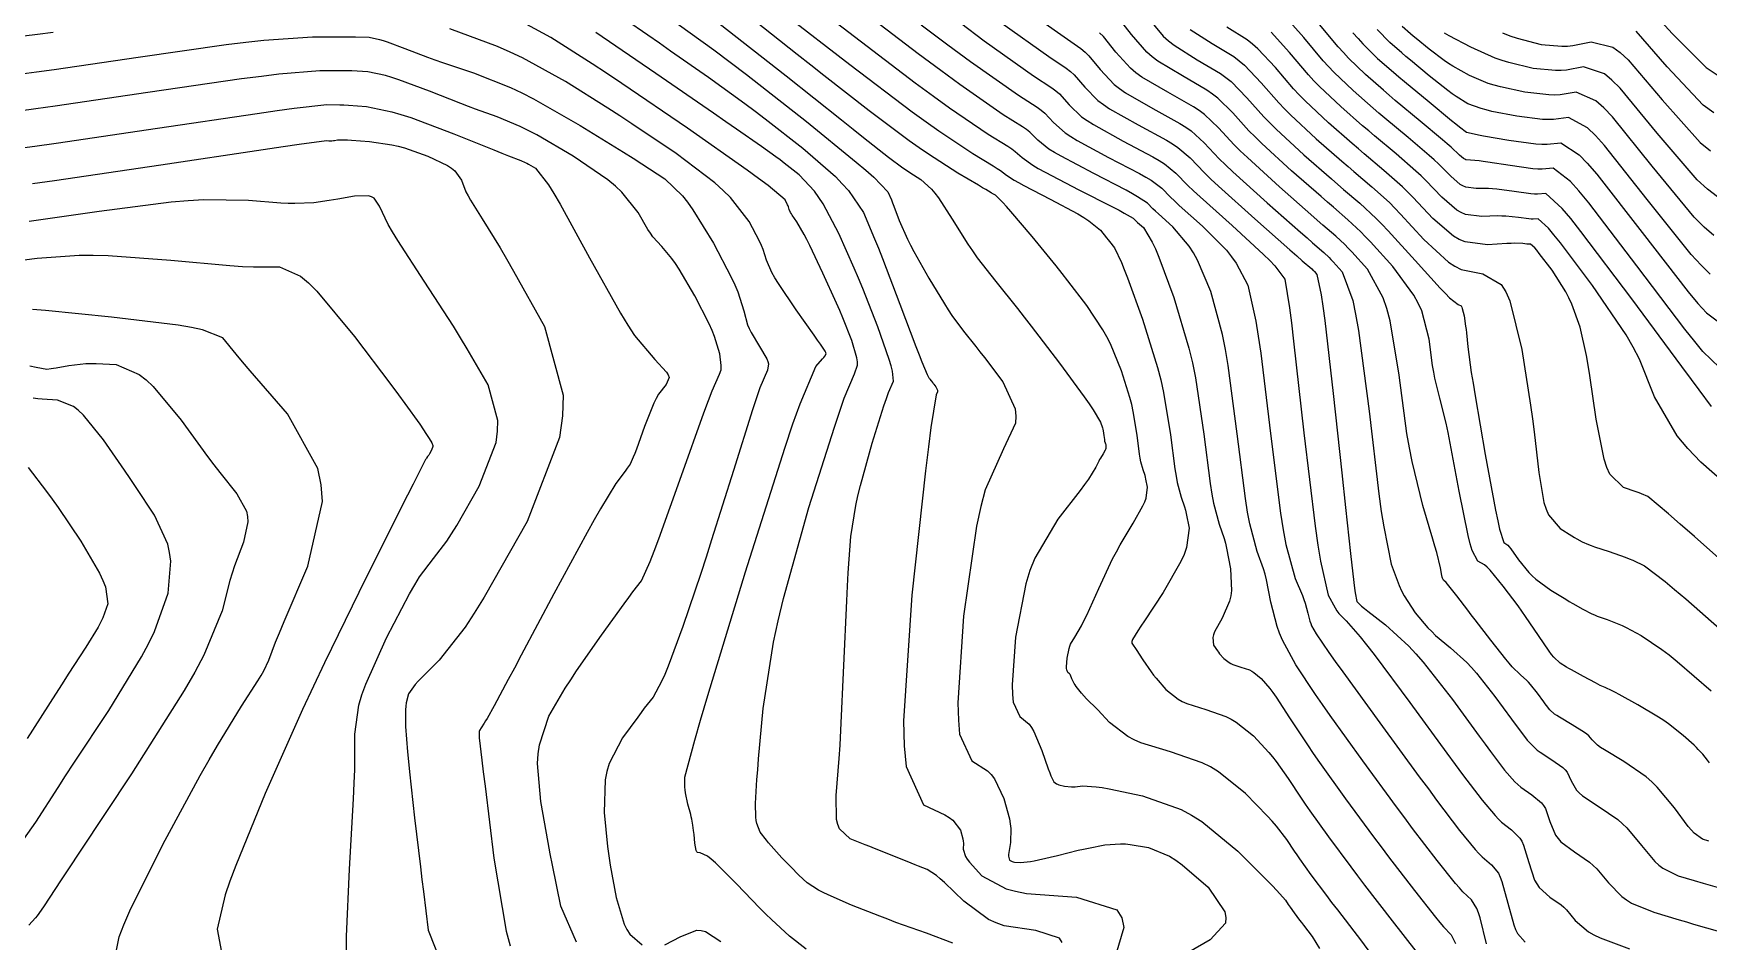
# Model space of a CAD drawing. Header units: metres. Extents: x 837475 to 838479, y 1189012 to 1191015.
# Drawn here: x 837939.6 to 837990.9, y 1189062.5 to 1189090.2 of the extents above; entities that cross this region are included whole.
import ezdxf

# ---------------------------------------------------------------- set-up
doc = ezdxf.new("R2010")
doc.units = ezdxf.units.M
doc.header["$LTSCALE"] = 0.3
doc.layers.add('COTAS 10', color=1, linetype='Continuous')
doc.layers.add('COTAS INT', color=252, linetype='Continuous')

msp = doc.modelspace()

# ---------------------------------------------------------------- linework, layer by layer
at = {"layer": 'COTAS 10'}
for points in [[(837980.954, 1189061.574), (837980.292, 1189062.477), (837979.549, 1189063.438), (837979.374, 1189063.667), (837979.212, 1189063.879), (837978.742, 1189064.511), (837978.395, 1189064.996), (837978.311, 1189065.116), (837978.232, 1189065.23), (837977.994, 1189065.591), (837977.677, 1189066.001), (837977.549, 1189066.147), (837977.403, 1189066.305), (837976.731, 1189066.992), (837975.9, 1189067.661), (837975.654, 1189067.808), (837975.402, 1189067.939), (837974.433, 1189068.273), (837973.53, 1189068.548), (837973.319, 1189068.642), (837973.126, 1189068.743), (837972.569, 1189069.171), (837972.207, 1189069.555), (837972.136, 1189069.629), (837972.078, 1189069.688), (837971.974, 1189069.784), (837971.922, 1189069.83), (837971.896, 1189069.858), (837971.864, 1189069.892), (837971.71, 1189070.069), (837971.551, 1189070.269), (837971.518, 1189070.318), (837971.488, 1189070.364), (837971.418, 1189070.507), (837971.374, 1189070.612), (837971.361, 1189070.634), (837971.347, 1189070.652), (837971.296, 1189070.694), (837971.26, 1189070.774), (837971.256, 1189070.817), (837971.254, 1189070.869), (837971.272, 1189071.131), (837971.329, 1189071.427), (837971.352, 1189071.5), (837971.379, 1189071.568), (837971.506, 1189071.783), (837971.709, 1189072.125), (837971.785, 1189072.274), (837971.869, 1189072.447), (837972.243, 1189073.269), (837972.664, 1189074.169), (837972.778, 1189074.391), (837972.89, 1189074.602), (837973.287, 1189075.266), (837973.592, 1189075.793), (837973.647, 1189075.917), (837973.689, 1189076.031), (837973.731, 1189076.365), (837973.684, 1189076.612), (837973.67, 1189076.671), (837973.655, 1189076.726), (837973.595, 1189076.893), (837973.528, 1189077.142), (837973.509, 1189077.249), (837973.489, 1189077.373), (837973.416, 1189077.957), (837973.296, 1189078.679), (837973.248, 1189078.89), (837973.193, 1189079.106), (837972.937, 1189079.925), (837972.593, 1189080.748), (837972.482, 1189080.967), (837972.363, 1189081.181), (837971.878, 1189081.918), (837971.297, 1189082.674), (837971.119, 1189082.899), (837970.934, 1189083.132), (837970.201, 1189084.029), (837969.552, 1189084.797), (837969.42, 1189084.948), (837969.308, 1189085.072), (837969.075, 1189085.297), (837968.994, 1189085.338), (837968.979, 1189085.347), (837968.966, 1189085.354), (837968.943, 1189085.369), (837968.784, 1189085.466), (837968.685, 1189085.525), (837968.563, 1189085.598), (837967.924, 1189085.975), (837967.026, 1189086.551), (837966.74, 1189086.749), (837966.438, 1189086.963), (837965.215, 1189087.877), (837963.829, 1189088.955), (837963.425, 1189089.273), (837963.012, 1189089.599), (837961.445, 1189090.847)], [(837967.771, 1189062.416), (837966.964, 1189062.722), (837966.033, 1189063.055), (837965.783, 1189063.148), (837965.537, 1189063.241), (837964.676, 1189063.58), (837963.959, 1189063.893), (837963.803, 1189063.969), (837963.665, 1189064.042), (837963.32, 1189064.266), (837963.065, 1189064.503), (837962.983, 1189064.583), (837962.897, 1189064.669), (837962.546, 1189065.03), (837962.212, 1189065.395), (837962.137, 1189065.483), (837962.069, 1189065.565), (837961.883, 1189065.816), (837961.777, 1189066.08), (837961.758, 1189066.171), (837961.744, 1189066.27), (837961.732, 1189066.691), (837961.78, 1189067.423), (837961.803, 1189067.718), (837961.831, 1189068.052), (837961.969, 1189069.591), (837962.286, 1189071.628), (837962.426, 1189072.277), (837962.589, 1189072.962), (837963.37, 1189075.74), (837964.15, 1189078.202), (837964.313, 1189078.688), (837964.454, 1189079.088), (837964.77, 1189079.828), (837964.859, 1189080.099), (837964.856, 1189080.203), (837964.841, 1189080.321), (837964.688, 1189080.856), (837964.411, 1189081.548), (837964.319, 1189081.766), (837964.219, 1189081.995), (837963.801, 1189082.914), (837963.396, 1189083.757), (837963.304, 1189083.939), (837963.221, 1189084.097), (837962.996, 1189084.481), (837962.86, 1189084.682), (837962.833, 1189084.726), (837962.811, 1189084.764), (837962.77, 1189084.859), (837962.744, 1189084.941), (837962.731, 1189084.971), (837962.716, 1189085.004), (837962.639, 1189085.151), (837962.124, 1189085.59), (837961.833, 1189085.807), (837961.477, 1189086.065), (837959.652, 1189087.342), (837957.645, 1189088.709), (837957.174, 1189089.024), (837956.74, 1189089.311), (837955.475, 1189090.119), (837954.364, 1189090.716)], [(837968.006, 1189090.563), (837968.735, 1189090.019), (837970.247, 1189088.947), (837970.799, 1189088.584), (837970.923, 1189088.487), (837971.034, 1189088.392), (837971.33, 1189088.06), (837971.715, 1189087.695), (837971.882, 1189087.579), (837972.075, 1189087.455), (837972.99, 1189086.952), (837973.898, 1189086.469), (837974.086, 1189086.358), (837974.246, 1189086.257), (837974.599, 1189085.973), (837974.968, 1189085.594), (837975.139, 1189085.432), (837975.341, 1189085.246), (837976.318, 1189084.37), (837977.278, 1189083.487), (837977.468, 1189083.297), (837977.627, 1189083.131), (837977.927, 1189082.727), (837978.071, 1189081.854), (837978.131, 1189081.392), (837978.199, 1189080.834), (837978.518, 1189078.023), (837978.86, 1189075.173), (837978.943, 1189074.591), (837979.021, 1189074.098), (837979.259, 1189073.065), (837979.467, 1189072.672), (837979.526, 1189072.582), (837979.585, 1189072.501), (837979.804, 1189072.279), (837980.239, 1189071.793), (837980.435, 1189071.546), (837980.663, 1189071.25), (837981.758, 1189069.775), (837982.892, 1189068.226), (837983.145, 1189067.883), (837983.371, 1189067.578), (837983.968, 1189066.789), (837984.365, 1189066.319), (837984.465, 1189066.216), (837984.56, 1189066.123), (837984.871, 1189065.887), (837985.125, 1189065.635), (837985.184, 1189065.534), (837985.239, 1189065.419), (837985.398, 1189064.89), (837985.575, 1189064.35), (837985.641, 1189064.229), (837985.714, 1189064.121), (837986.038, 1189063.83), (837986.384, 1189063.591), (837986.47, 1189063.516), (837986.553, 1189063.436), (837986.82, 1189063.114), (837987.221, 1189062.768), (837987.389, 1189062.674), (837987.581, 1189062.581), (837988.478, 1189062.249)], [(837973.718, 1189090.752), (837974.21, 1189090.164), (837974.371, 1189090.019), (837974.543, 1189089.88), (837975.253, 1189089.44), (837975.96, 1189089.023), (837976.13, 1189088.899), (837976.289, 1189088.77), (837976.772, 1189088.276), (837977.29, 1189087.693), (837977.471, 1189087.51), (837977.668, 1189087.316), (837978.517, 1189086.535), (837979.36, 1189085.794), (837979.555, 1189085.625), (837979.732, 1189085.472), (837980.229, 1189085.05), (837980.723, 1189084.588), (837980.897, 1189084.409), (837981.089, 1189084.207), (837981.917, 1189083.296), (837982.688, 1189082.449), (837982.844, 1189082.288), (837982.974, 1189082.159), (837983.235, 1189081.958), (837983.322, 1189081.909), (837983.343, 1189081.875), (837983.362, 1189081.832), (837983.418, 1189081.605), (837983.464, 1189081.288), (837983.476, 1189081.188), (837983.488, 1189081.082), (837983.53, 1189080.658), (837983.637, 1189079.875), (837983.69, 1189079.543), (837983.753, 1189079.162), (837984.063, 1189077.369), (837984.38, 1189075.666), (837984.446, 1189075.341), (837984.504, 1189075.081), (837984.637, 1189074.669), (837984.75, 1189074.591), (837984.795, 1189074.541), (837984.845, 1189074.478), (837985.077, 1189074.146), (837985.393, 1189073.753), (837985.497, 1189073.65), (837985.607, 1189073.551), (837986.067, 1189073.218), (837986.526, 1189072.937), (837986.636, 1189072.871), (837986.74, 1189072.81), (837987.053, 1189072.63), (837987.33, 1189072.492), (837987.409, 1189072.457), (837987.491, 1189072.424), (837987.796, 1189072.314), (837988.147, 1189072.179), (837988.257, 1189072.13), (837988.372, 1189072.075), (837988.837, 1189071.832), (837989.469, 1189071.404), (837989.691, 1189071.233), (837989.934, 1189071.038), (837990.977, 1189070.141)], [(837991.233, 1189080.024), (837990.723, 1189080.519), (837990.473, 1189080.822), (837990.175, 1189081.195), (837988.706, 1189083.14), (837987.232, 1189085.065), (837986.931, 1189085.426), (837986.677, 1189085.712), (837986.146, 1189086.124), (837985.805, 1189086.09), (837985.67, 1189086.096), (837985.518, 1189086.107), (837984.822, 1189086.202), (837984.143, 1189086.31), (837984.001, 1189086.329), (837983.88, 1189086.345), (837983.61, 1189086.363), (837983.474, 1189086.38), (837983.438, 1189086.396), (837983.403, 1189086.415), (837983.278, 1189086.523), (837983.02, 1189086.765), (837982.9, 1189086.87), (837982.758, 1189086.991), (837982.071, 1189087.565), (837981.312, 1189088.197), (837981.125, 1189088.354), (837980.949, 1189088.504), (837980.396, 1189088.984), (837979.877, 1189089.49), (837979.722, 1189089.657), (837979.563, 1189089.836), (837978.946, 1189090.579)], [(837984.588, 1189090.264), (837984.821, 1189090.174), (837985.045, 1189090.095), (837985.772, 1189089.907), (837986.41, 1189089.853), (837986.579, 1189089.857), (837986.743, 1189089.871), (837987.306, 1189089.992), (837987.966, 1189089.828), (837988.192, 1189089.661), (837988.436, 1189089.441), (837989.475, 1189088.21), (837990.638, 1189086.911), (837990.96, 1189086.649)], [(837939.611, 1189085.653), (837940.292, 1189085.745), (837943.544, 1189086.223), (837946.676, 1189086.696), (837947.282, 1189086.786), (837947.774, 1189086.857), (837948.606, 1189086.965), (837948.687, 1189086.959), (837948.706, 1189086.958), (837948.723, 1189086.958), (837948.771, 1189086.96), (837948.821, 1189086.967), (837948.839, 1189086.97), (837948.859, 1189086.974), (837948.947, 1189086.989), (837949.159, 1189086.993), (837949.257, 1189086.989), (837949.372, 1189086.983), (837949.929, 1189086.941), (837950.609, 1189086.838), (837950.801, 1189086.793), (837950.996, 1189086.741), (837951.713, 1189086.493), (837952.314, 1189086.2), (837952.435, 1189086.119), (837952.536, 1189086.039), (837952.737, 1189085.752), (837952.878, 1189085.398), (837952.941, 1189085.276), (837953.015, 1189085.143), (837953.371, 1189084.577), (837953.923, 1189083.685), (837954.12, 1189083.347), (837954.337, 1189082.97), (837955.283, 1189081.278), (837955.854, 1189079.178), (837955.835, 1189078.543), (837955.739, 1189077.884), (837954.755, 1189075.313), (837953.438, 1189073.006), (837953.132, 1189072.515), (837952.852, 1189072.087), (837952.055, 1189071.071), (837951.529, 1189070.549), (837951.419, 1189070.433), (837951.326, 1189070.328), (837951.122, 1189070.049), (837951.047, 1189069.773), (837951.035, 1189069.67), (837951.027, 1189069.556), (837951.03, 1189069.05), (837951.09, 1189068.268), (837951.118, 1189067.98), (837951.151, 1189067.662), (837951.308, 1189066.255), (837951.485, 1189064.75), (837951.531, 1189064.369), (837951.574, 1189064.003), (837951.718, 1189062.813), (837952.145, 1189061.737)], [(837939.108, 1189065.248), (837939.713, 1189066.119), (837940.396, 1189067.182), (837940.629, 1189067.539), (837940.881, 1189067.923), (837941.949, 1189069.538), (837942.953, 1189071.177), (837943.164, 1189071.577), (837943.347, 1189071.954), (837943.766, 1189073.119), (837943.843, 1189074.102), (837943.809, 1189074.363), (837943.752, 1189074.62), (837943.346, 1189075.51), (837942.766, 1189076.387), (837942.599, 1189076.635), (837942.428, 1189076.885), (837941.788, 1189077.811), (837941.171, 1189078.57), (837941.015, 1189078.716), (837940.866, 1189078.833), (837940.382, 1189079.025), (837939.916, 1189079.055), (837939.779, 1189079.071), (837939.637, 1189079.09)]]:
    msp.add_lwpolyline(points, dxfattribs=at)
at = {"layer": 'COTAS INT'}
for points in [[(837984.105, 1189062.394), (837983.911, 1189063.189), (837983.86, 1189063.349), (837983.81, 1189063.482), (837983.639, 1189063.746), (837983.379, 1189063.987), (837983.272, 1189064.106), (837983.151, 1189064.247), (837982.589, 1189064.946), (837981.84, 1189065.929), (837981.6, 1189066.249), (837981.346, 1189066.59), (837980.314, 1189067.996), (837979.316, 1189069.384), (837979.085, 1189069.715), (837978.872, 1189070.022), (837978.266, 1189070.934), (837977.858, 1189071.69), (837977.77, 1189071.898), (837977.693, 1189072.105), (837977.507, 1189072.848), (837977.372, 1189073.536), (837977.327, 1189073.708), (837977.28, 1189073.872), (837977.082, 1189074.402), (837976.856, 1189075.244), (837976.791, 1189075.605), (837976.725, 1189076.023), (837976.477, 1189077.996), (837976.198, 1189080.086), (837976.112, 1189080.578), (837976.022, 1189081.031), (837975.668, 1189082.354), (837975.26, 1189083.31), (837975.137, 1189083.533), (837975.009, 1189083.738), (837974.508, 1189084.326), (837974.065, 1189084.723), (837973.974, 1189084.807), (837973.897, 1189084.881), (837973.729, 1189085.052), (837973.429, 1189085.251), (837973.268, 1189085.342), (837973.073, 1189085.447), (837972.085, 1189085.957), (837971.087, 1189086.485), (837970.886, 1189086.603), (837970.716, 1189086.708), (837970.375, 1189086.984), (837970.134, 1189087.221), (837970.028, 1189087.302), (837969.905, 1189087.389), (837969.318, 1189087.758), (837967.992, 1189088.678), (837967.402, 1189089.112), (837966.717, 1189089.625), (837963.439, 1189092.125)], [(837957.078, 1189091.139), (837958.441, 1189090.199), (837958.795, 1189089.953), (837959.14, 1189089.714), (837960.301, 1189088.904), (837961.411, 1189088.104), (837961.723, 1189087.871), (837962.037, 1189087.633), (837963.188, 1189086.732), (837964.179, 1189085.863), (837964.392, 1189085.645), (837964.579, 1189085.436), (837965.036, 1189084.764), (837965.38, 1189083.965), (837965.496, 1189083.676), (837965.622, 1189083.358), (837966.153, 1189081.965), (837966.641, 1189080.671), (837966.739, 1189080.415), (837966.821, 1189080.203), (837966.987, 1189079.808), (837967.044, 1189079.714), (837967.058, 1189079.693), (837967.071, 1189079.672), (837967.113, 1189079.615), (837967.158, 1189079.559), (837967.173, 1189079.54), (837967.189, 1189079.519), (837967.256, 1189079.431), (837967.302, 1189079.333), (837967.304, 1189079.307), (837967.302, 1189079.28), (837967.259, 1189079.188), (837967.102, 1189078.193), (837967.028, 1189077.598), (837966.942, 1189076.864), (837966.521, 1189073.061), (837966.268, 1189069.214), (837966.287, 1189068.454), (837966.345, 1189067.825), (837966.878, 1189066.654), (837967.53, 1189066.346), (837967.663, 1189066.261), (837967.775, 1189066.177), (837968.009, 1189065.878), (837968.083, 1189065.608), (837968.094, 1189065.542), (837968.101, 1189065.481), (837968.094, 1189065.295), (837968.162, 1189065.072), (837968.216, 1189064.988), (837968.286, 1189064.894), (837968.665, 1189064.474), (837969.401, 1189064.081), (837969.694, 1189064.004), (837970.027, 1189063.941), (837971.555, 1189063.828), (837972.791, 1189063.435), (837972.941, 1189063.195), (837973.007, 1189062.897), (837972.548, 1189061.351)], [(837958.685, 1189091.02), (837960.46, 1189089.741), (837960.959, 1189089.368), (837961.461, 1189088.988), (837963.3, 1189087.548), (837964.813, 1189086.311), (837965.109, 1189086.059), (837965.352, 1189085.846), (837965.788, 1189085.4), (837965.895, 1189085.151), (837965.932, 1189085.06), (837965.971, 1189084.961), (837966.137, 1189084.525), (837966.387, 1189083.953), (837966.48, 1189083.767), (837966.582, 1189083.57), (837967.035, 1189082.758), (837967.514, 1189081.969), (837967.633, 1189081.785), (837967.745, 1189081.617), (837968.102, 1189081.135), (837968.479, 1189080.664), (837968.605, 1189080.503), (837968.74, 1189080.328), (837969.303, 1189079.583), (837969.685, 1189078.764), (837969.705, 1189078.541), (837969.689, 1189078.321), (837969.324, 1189077.541), (837968.768, 1189076.289), (837968.632, 1189075.77), (837968.503, 1189075.178), (837968.104, 1189072.418), (837967.93, 1189069.766), (837967.943, 1189069.241), (837967.983, 1189068.808), (837968.351, 1189068), (837968.832, 1189067.693), (837968.943, 1189067.576), (837969.046, 1189067.444), (837969.337, 1189066.848), (837969.507, 1189066.223), (837969.533, 1189066.072), (837969.55, 1189065.93), (837969.534, 1189065.499), (837969.483, 1189065.192), (837969.478, 1189065.129), (837969.477, 1189065.075), (837969.505, 1189064.959), (837969.589, 1189064.916), (837969.624, 1189064.907), (837969.663, 1189064.9), (837969.843, 1189064.887), (837970.146, 1189064.919), (837970.261, 1189064.94), (837970.391, 1189064.966), (837970.975, 1189065.105), (837971.608, 1189065.259), (837971.768, 1189065.294), (837971.922, 1189065.327), (837972.424, 1189065.422), (837972.908, 1189065.456), (837973.052, 1189065.452), (837973.199, 1189065.441), (837973.763, 1189065.349), (837974.4, 1189065.082), (837974.594, 1189064.96), (837974.795, 1189064.817), (837975.582, 1189064.129), (837976.1, 1189063.381), (837976.131, 1189063.201), (837976.115, 1189063.032), (837975.649, 1189062.52), (837974.996, 1189062.142)], [(837962.616, 1189090.847), (837964.623, 1189089.293), (837966.531, 1189087.851), (837966.961, 1189087.537), (837967.348, 1189087.26), (837968.388, 1189086.569), (837969.01, 1189086.195), (837969.132, 1189086.117), (837969.234, 1189086.051), (837969.42, 1189085.907), (837969.653, 1189085.753), (837969.784, 1189085.68), (837969.943, 1189085.594), (837970.756, 1189085.175), (837971.6, 1189084.723), (837971.778, 1189084.615), (837971.932, 1189084.516), (837972.289, 1189084.223), (837972.477, 1189083.993), (837972.525, 1189083.933), (837972.571, 1189083.875), (837972.72, 1189083.682), (837972.934, 1189083.236), (837973.021, 1189083.02), (837973.12, 1189082.764), (837973.578, 1189081.501), (837974.036, 1189080.031), (837974.135, 1189079.644), (837974.222, 1189079.266), (837974.436, 1189077.97), (837974.568, 1189076.923), (837974.603, 1189076.701), (837974.637, 1189076.51), (837974.757, 1189076.063), (837974.865, 1189075.763), (837974.892, 1189075.664), (837974.918, 1189075.558), (837975.002, 1189075.116), (837974.926, 1189074.516), (837974.851, 1189074.311), (837974.753, 1189074.089), (837974.206, 1189073.144), (837973.638, 1189072.281), (837973.527, 1189072.111), (837973.436, 1189071.97), (837973.275, 1189071.708), (837973.254, 1189071.649), (837973.251, 1189071.636), (837973.249, 1189071.625), (837973.255, 1189071.596), (837973.314, 1189071.507), (837973.346, 1189071.458), (837973.385, 1189071.397), (837973.583, 1189071.087), (837973.839, 1189070.716), (837973.915, 1189070.617), (837973.993, 1189070.519), (837974.29, 1189070.177), (837974.666, 1189069.882), (837974.794, 1189069.813), (837974.931, 1189069.75), (837975.51, 1189069.569), (837976.126, 1189069.356), (837976.287, 1189069.273), (837976.443, 1189069.18), (837976.971, 1189068.755), (837977.438, 1189068.254), (837977.556, 1189068.114), (837977.669, 1189067.972), (837978.036, 1189067.45), (837978.427, 1189066.856), (837978.556, 1189066.668), (837978.694, 1189066.471), (837979.266, 1189065.672), (837979.947, 1189064.753), (837980.154, 1189064.478), (837980.369, 1189064.196), (837981.211, 1189063.103), (837981.937, 1189062.175)], [(837969.816, 1189091.101), (837971.176, 1189090.136), (837971.694, 1189089.778), (837971.818, 1189089.672), (837971.934, 1189089.562), (837972.285, 1189089.137), (837972.713, 1189088.683), (837972.878, 1189088.555), (837973.062, 1189088.425), (837973.895, 1189087.947), (837974.722, 1189087.491), (837974.903, 1189087.374), (837975.064, 1189087.262), (837975.468, 1189086.894), (837975.926, 1189086.408), (837976.12, 1189086.221), (837976.343, 1189086.011), (837977.389, 1189085.066), (837978.407, 1189084.167), (837978.612, 1189083.987), (837978.783, 1189083.837), (837979.124, 1189083.542), (837979.285, 1189083.39), (837979.343, 1189083.33), (837979.407, 1189083.262), (837979.688, 1189082.953), (837980.008, 1189082.08), (837980.097, 1189081.658), (837980.186, 1189081.157), (837980.508, 1189078.693), (837980.808, 1189076.165), (837980.884, 1189075.623), (837980.956, 1189075.15), (837981.187, 1189074.011), (837981.428, 1189073.362), (837981.505, 1189073.197), (837981.587, 1189073.038), (837981.922, 1189072.519), (837982.309, 1189072.064), (837982.425, 1189071.947), (837982.543, 1189071.832), (837983.001, 1189071.449), (837983.501, 1189071.003), (837983.647, 1189070.848), (837983.796, 1189070.681), (837984.359, 1189069.966), (837984.866, 1189069.274), (837984.979, 1189069.121), (837985.08, 1189068.985), (837985.347, 1189068.632), (837985.578, 1189068.391), (837985.657, 1189068.325), (837985.742, 1189068.26), (837986.104, 1189068.027), (837986.439, 1189067.789), (837986.508, 1189067.72), (837986.567, 1189067.649), (837986.692, 1189067.385), (837986.857, 1189067.097), (837986.942, 1189067.012), (837987.043, 1189066.925), (837987.547, 1189066.592), (837988.119, 1189066.198), (837988.262, 1189066.073), (837988.399, 1189065.942), (837988.84, 1189065.409), (837989.255, 1189064.915), (837989.376, 1189064.808), (837989.499, 1189064.714), (837989.966, 1189064.48), (837990.454, 1189064.333), (837990.728, 1189064.253), (837991.229, 1189064.113)], [(837990.989, 1189078.832), (837990.611, 1189079.338), (837990.375, 1189079.656), (837990.083, 1189080.052), (837988.552, 1189082.126), (837986.991, 1189084.19), (837986.679, 1189084.579), (837986.419, 1189084.889), (837985.914, 1189085.35), (837985.667, 1189085.326), (837985.569, 1189085.33), (837985.458, 1189085.338), (837984.953, 1189085.407), (837984.416, 1189085.482), (837984.285, 1189085.494), (837984.162, 1189085.502), (837983.785, 1189085.501), (837983.467, 1189085.543), (837983.382, 1189085.579), (837983.298, 1189085.625), (837983.006, 1189085.877), (837982.634, 1189086.254), (837982.499, 1189086.378), (837982.351, 1189086.511), (837981.703, 1189087.062), (837980.996, 1189087.652), (837980.811, 1189087.808), (837980.631, 1189087.962), (837980.02, 1189088.494), (837979.435, 1189089.055), (837979.272, 1189089.228), (837979.108, 1189089.408), (837978.511, 1189090.118), (837977.923, 1189090.781)], [(837988.918, 1189091.191), (837989.782, 1189090.237), (837990.823, 1189089.197), (837991.155, 1189088.98)], [(837940.249, 1189090.274), (837939.768, 1189090.209), (837939.355, 1189090.156)], [(837963.283, 1189062.237), (837962.78, 1189062.63), (837962.226, 1189063.141), (837962.054, 1189063.309), (837961.873, 1189063.488), (837961.152, 1189064.23), (837960.511, 1189064.873), (837960.38, 1189064.99), (837960.27, 1189065.08), (837960.042, 1189065.186), (837959.96, 1189065.189), (837959.942, 1189065.215), (837959.925, 1189065.252), (837959.883, 1189065.476), (837959.855, 1189065.741), (837959.848, 1189065.803), (837959.842, 1189065.861), (837959.821, 1189066.032), (837959.787, 1189066.216), (837959.772, 1189066.282), (837959.754, 1189066.354), (837959.671, 1189066.671), (837959.595, 1189067.017), (837959.583, 1189067.107), (837959.575, 1189067.195), (837959.577, 1189067.493), (837959.877, 1189068.628), (837960.058, 1189069.243), (837960.28, 1189069.99), (837961.434, 1189073.772), (837962.632, 1189077.554), (837962.883, 1189078.3), (837963.099, 1189078.916), (837963.585, 1189080.052), (837963.79, 1189080.286), (837963.828, 1189080.333), (837963.858, 1189080.371), (837963.901, 1189080.446), (837963.891, 1189080.473), (837963.887, 1189080.481), (837963.867, 1189080.526), (837963.721, 1189080.742), (837963.635, 1189080.865), (837963.53, 1189081.015), (837962.985, 1189081.786), (837962.436, 1189082.597), (837962.328, 1189082.773), (837962.239, 1189082.928), (837962.075, 1189083.31), (837961.969, 1189083.639), (837961.916, 1189083.761), (837961.854, 1189083.895), (837961.544, 1189084.489), (837960.973, 1189085.221), (837960.746, 1189085.442), (837960.488, 1189085.672), (837959.307, 1189086.567), (837957.951, 1189087.483), (837957.582, 1189087.725), (837957.217, 1189087.961), (837955.924, 1189088.774), (837954.607, 1189089.495), (837954.227, 1189089.674), (837953.84, 1189089.844), (837952.387, 1189090.384)], [(837971.123, 1189062.436), (837971.036, 1189062.576), (837970.314, 1189062.806), (837969.342, 1189062.952), (837969.097, 1189063.039), (837968.863, 1189063.147), (837968.106, 1189063.706), (837967.518, 1189064.275), (837967.389, 1189064.39), (837967.276, 1189064.485), (837966.993, 1189064.672), (837966.723, 1189064.773), (837966.618, 1189064.814), (837966.5, 1189064.861), (837965.964, 1189065.077), (837965.381, 1189065.313), (837965.234, 1189065.372), (837965.092, 1189065.429), (837964.63, 1189065.613), (837964.308, 1189065.917), (837964.255, 1189066.049), (837964.217, 1189066.202), (837964.209, 1189066.93), (837964.301, 1189068.066), (837964.326, 1189068.477), (837964.352, 1189068.93), (837964.442, 1189070.912), (837964.53, 1189072.888), (837964.553, 1189073.337), (837964.576, 1189073.744), (837964.656, 1189074.856), (837964.803, 1189075.801), (837964.868, 1189076.102), (837964.944, 1189076.419), (837965.305, 1189077.708), (837965.667, 1189078.85), (837965.743, 1189079.075), (837965.808, 1189079.261), (837965.955, 1189079.604), (837965.929, 1189079.911), (837965.884, 1189080.074), (837965.824, 1189080.271), (837965.475, 1189081.265), (837965.016, 1189082.444), (837964.887, 1189082.757), (837964.758, 1189083.064), (837964.283, 1189084.128), (837963.806, 1189085.027), (837963.675, 1189085.23), (837963.544, 1189085.415), (837963.075, 1189085.917), (837962.614, 1189086.278), (837962.488, 1189086.373), (837962.363, 1189086.467), (837961.917, 1189086.788), (837961.154, 1189087.317), (837960.829, 1189087.542), (837960.454, 1189087.801), (837958.688, 1189089.018), (837956.856, 1189090.269)], [(837960.613, 1189090.561), (837962.679, 1189088.952), (837964.364, 1189087.603), (837964.726, 1189087.315), (837965.043, 1189087.063), (837965.807, 1189086.462), (837966.243, 1189086.137), (837966.352, 1189086.059), (837966.457, 1189085.987), (837966.792, 1189085.773), (837967.123, 1189085.479), (837967.225, 1189085.356), (837967.332, 1189085.216), (837967.753, 1189084.56), (837968.232, 1189083.798), (837968.375, 1189083.591), (837968.522, 1189083.385), (837969.091, 1189082.655), (837969.753, 1189081.834), (837969.958, 1189081.57), (837970.174, 1189081.291), (837971.036, 1189080.155), (837971.792, 1189079.125), (837971.942, 1189078.913), (837972.066, 1189078.733), (837972.297, 1189078.35), (837972.349, 1189078.181), (837972.361, 1189078.136), (837972.371, 1189078.093), (837972.395, 1189077.943), (837972.41, 1189077.823), (837972.415, 1189077.798), (837972.418, 1189077.775), (837972.432, 1189077.724), (837972.445, 1189077.69), (837972.451, 1189077.666), (837972.46, 1189077.615), (837972.452, 1189077.546), (837972.443, 1189077.523), (837972.432, 1189077.497), (837972.369, 1189077.388), (837972.287, 1189077.251), (837972.264, 1189077.208), (837972.24, 1189077.162), (837972.153, 1189076.976), (837971.921, 1189076.61), (837971.805, 1189076.45), (837971.668, 1189076.265), (837970.987, 1189075.385), (837970.285, 1189074.196), (837970.135, 1189073.816), (837970.004, 1189073.413), (837969.688, 1189071.775), (837969.592, 1189070.317), (837969.599, 1189070.029), (837969.621, 1189069.791), (837969.823, 1189069.347), (837970.108, 1189069.117), (837970.183, 1189069.014), (837970.255, 1189068.893), (837970.499, 1189068.314), (837970.695, 1189067.746), (837970.738, 1189067.632), (837970.774, 1189067.537), (837970.863, 1189067.351), (837970.947, 1189067.293), (837970.98, 1189067.279), (837971.018, 1189067.266), (837971.194, 1189067.224), (837971.403, 1189067.203), (837971.462, 1189067.202), (837971.522, 1189067.203), (837971.743, 1189067.226), (837972.162, 1189067.202), (837972.346, 1189067.175), (837972.559, 1189067.138), (837973.576, 1189066.928), (837974.759, 1189066.503), (837975.077, 1189066.331), (837975.391, 1189066.135), (837976.491, 1189065.23), (837977.368, 1189064.356), (837977.541, 1189064.18), (837977.685, 1189064.031), (837977.953, 1189063.732), (837978.037, 1189063.604), (837978.065, 1189063.564), (837978.095, 1189063.521), (837978.218, 1189063.349), (837978.385, 1189063.125), (837978.442, 1189063.049), (837978.504, 1189062.968), (837978.768, 1189062.627), (837978.996, 1189062.257)], [(837964.031, 1189090.709), (837966.624, 1189088.738), (837967.182, 1189088.325), (837967.67, 1189087.969), (837968.853, 1189087.164), (837969.457, 1189086.792), (837969.58, 1189086.71), (837969.684, 1189086.636), (837969.898, 1189086.446), (837970.217, 1189086.214), (837970.388, 1189086.115), (837970.594, 1189086), (837971.633, 1189085.459), (837972.661, 1189084.937), (837972.859, 1189084.834), (837973.021, 1189084.749), (837973.295, 1189084.592), (837973.361, 1189084.524), (837973.392, 1189084.495), (837973.428, 1189084.461), (837973.603, 1189084.304), (837973.874, 1189083.864), (837973.971, 1189083.651), (837974.077, 1189083.4), (837974.539, 1189082.167), (837974.998, 1189080.62), (837975.103, 1189080.171), (837975.197, 1189079.713), (837975.457, 1189077.983), (837975.647, 1189076.473), (837975.697, 1189076.153), (837975.747, 1189075.877), (837975.92, 1189075.232), (837976.075, 1189074.8), (837976.114, 1189074.657), (837976.152, 1189074.504), (837976.272, 1189073.866), (837976.298, 1189073.207), (837976.276, 1189073.04), (837976.242, 1189072.88), (837976.011, 1189072.361), (837975.78, 1189071.945), (837975.746, 1189071.85), (837975.725, 1189071.765), (837975.754, 1189071.53), (837975.87, 1189071.361), (837975.904, 1189071.316), (837975.938, 1189071.273), (837976.067, 1189071.124), (837976.227, 1189070.998), (837976.281, 1189070.969), (837976.34, 1189070.942), (837976.587, 1189070.865), (837976.85, 1189070.774), (837976.919, 1189070.738), (837976.986, 1189070.699), (837977.211, 1189070.517), (837977.474, 1189070.204), (837977.564, 1189070.081), (837977.662, 1189069.942), (837978.077, 1189069.309), (837978.622, 1189068.482), (837978.802, 1189068.221), (837978.994, 1189067.945), (837979.79, 1189066.834), (837980.647, 1189065.671), (837980.877, 1189065.364), (837981.104, 1189065.062), (837981.9, 1189064.025), (837982.544, 1189063.211), (837982.676, 1189063.051), (837982.788, 1189062.919), (837983.023, 1189062.676), (837983.153, 1189062.406)], [(837966.81, 1189090.512), (837967.623, 1189089.9), (837968.314, 1189089.387), (837969.782, 1189088.353), (837970.352, 1189087.987), (837970.475, 1189087.895), (837970.584, 1189087.806), (837970.853, 1189087.522), (837971.216, 1189087.202), (837971.384, 1189087.091), (837971.581, 1189086.97), (837972.538, 1189086.454), (837973.485, 1189085.958), (837973.677, 1189085.85), (837973.838, 1189085.754), (837974.164, 1189085.513), (837974.432, 1189085.237), (837974.557, 1189085.12), (837974.703, 1189084.985), (837975.413, 1189084.348), (837976.143, 1189083.613), (837976.303, 1189083.415), (837976.443, 1189083.221), (837976.798, 1189082.54), (837977.047, 1189081.443), (837977.121, 1189080.985), (837977.198, 1189080.46), (837977.498, 1189078.01), (837977.804, 1189075.573), (837977.886, 1189075.057), (837977.966, 1189074.611), (837978.244, 1189073.571), (837978.468, 1189073.049), (837978.514, 1189072.928), (837978.553, 1189072.818), (837978.636, 1189072.507), (837978.698, 1189072.263), (837978.723, 1189072.195), (837978.752, 1189072.126), (837978.886, 1189071.878), (837979.281, 1189071.309), (837979.475, 1189071.038), (837979.705, 1189070.719), (837980.838, 1189069.157), (837982.046, 1189067.509), (837982.323, 1189067.134), (837982.575, 1189066.795), (837983.279, 1189065.868), (837983.758, 1189065.283), (837983.868, 1189065.161), (837983.97, 1189065.055), (837984.255, 1189064.817), (837984.467, 1189064.559), (837984.522, 1189064.442), (837984.575, 1189064.304), (837984.752, 1189063.642), (837984.934, 1189062.977), (837984.99, 1189062.838), (837985.049, 1189062.718), (837985.283, 1189062.449)], [(837969.275, 1189090.56), (837970.712, 1189089.542), (837971.246, 1189089.181), (837971.37, 1189089.079), (837971.484, 1189088.977), (837971.808, 1189088.599), (837972.214, 1189088.189), (837972.38, 1189088.067), (837972.568, 1189087.94), (837973.443, 1189087.45), (837974.31, 1189086.98), (837974.495, 1189086.866), (837974.655, 1189086.76), (837975.034, 1189086.434), (837975.472, 1189085.979), (837975.67, 1189085.791), (837975.901, 1189085.576), (837977.014, 1189084.576), (837978.09, 1189083.625), (837978.298, 1189083.441), (837978.467, 1189083.292), (837978.756, 1189083.039), (837978.801, 1189082.996), (837978.818, 1189082.979), (837978.836, 1189082.96), (837978.915, 1189082.872), (837979.046, 1189082.252), (837979.097, 1189081.897), (837979.154, 1189081.462), (837979.411, 1189079.232), (837979.674, 1189076.809), (837979.789, 1189075.748), (837979.943, 1189074.336), (837980.044, 1189073.451), (837980.066, 1189073.277), (837980.085, 1189073.133), (837980.131, 1189072.871), (837980.282, 1189072.724), (837980.368, 1189072.654), (837980.473, 1189072.57), (837981.009, 1189072.16), (837981.725, 1189071.507), (837981.942, 1189071.271), (837982.169, 1189071.011), (837983.058, 1189069.871), (837983.879, 1189068.75), (837984.062, 1189068.502), (837984.226, 1189068.281), (837984.657, 1189067.71), (837984.971, 1189067.355), (837985.061, 1189067.27), (837985.151, 1189067.192), (837985.488, 1189066.957), (837985.782, 1189066.712), (837985.846, 1189066.627), (837985.903, 1189066.534), (837986.045, 1189066.137), (837986.216, 1189065.724), (837986.291, 1189065.621), (837986.378, 1189065.523), (837986.792, 1189065.211), (837987.251, 1189064.895), (837987.366, 1189064.795), (837987.476, 1189064.689), (837987.83, 1189064.261), (837988.238, 1189063.842), (837988.382, 1189063.741), (837988.54, 1189063.647), (837989.222, 1189063.364), (837989.999, 1189063.13), (837990.217, 1189063.066), (837990.436, 1189063.003), (837991.235, 1189062.779)], [(837990.909, 1189065.536), (837990.71, 1189065.596), (837990.459, 1189065.78), (837990.37, 1189065.875), (837990.272, 1189065.989), (837989.85, 1189066.557), (837989.322, 1189067.195), (837989.158, 1189067.352), (837988.986, 1189067.502), (837988.302, 1189067.973), (837987.708, 1189068.328), (837987.592, 1189068.404), (837987.499, 1189068.471), (837987.338, 1189068.633), (837987.231, 1189068.764), (837987.17, 1189068.812), (837987.097, 1189068.865), (837986.72, 1189069.097), (837986.333, 1189069.328), (837986.253, 1189069.38), (837986.185, 1189069.427), (837986.036, 1189069.553), (837985.934, 1189069.688), (837985.896, 1189069.74), (837985.853, 1189069.798), (837985.66, 1189070.061), (837985.445, 1189070.334), (837985.389, 1189070.397), (837985.333, 1189070.456), (837985.143, 1189070.626), (837984.892, 1189070.872), (837984.799, 1189070.978), (837984.695, 1189071.101), (837984.235, 1189071.683), (837983.753, 1189072.312), (837983.636, 1189072.464), (837983.527, 1189072.607), (837983.191, 1189073.044), (837982.953, 1189073.346), (837982.906, 1189073.403), (837982.866, 1189073.449), (837982.789, 1189073.522), (837982.759, 1189073.578), (837982.749, 1189073.614), (837982.738, 1189073.659), (837982.691, 1189073.894), (837982.578, 1189074.365), (837982.525, 1189074.558), (837982.462, 1189074.779), (837982.159, 1189075.804), (837981.825, 1189077.147), (837981.743, 1189077.569), (837981.666, 1189078.012), (837981.427, 1189079.791), (837981.152, 1189081.457), (837981.053, 1189081.828), (837980.943, 1189082.16), (837980.461, 1189083.033), (837979.979, 1189083.565), (837979.869, 1189083.681), (837979.769, 1189083.784), (837979.492, 1189084.045), (837979.099, 1189084.382), (837978.926, 1189084.533), (837978.725, 1189084.709), (837977.765, 1189085.556), (837976.785, 1189086.446), (837976.57, 1189086.65), (837976.381, 1189086.836), (837975.903, 1189087.355), (837975.472, 1189087.765), (837975.312, 1189087.882), (837975.135, 1189088.001), (837974.348, 1189088.445), (837973.556, 1189088.91), (837973.375, 1189089.043), (837973.212, 1189089.177), (837972.763, 1189089.675), (837972.384, 1189090.147), (837972.266, 1189090.264)], [(837990.927, 1189067.933), (837990.861, 1189068.014), (837990.717, 1189068.197), (837990.582, 1189068.345), (837990.523, 1189068.404), (837990.453, 1189068.47), (837990.122, 1189068.772), (837989.669, 1189069.129), (837989.524, 1189069.23), (837989.369, 1189069.332), (837988.737, 1189069.708), (837988.163, 1189070.021), (837988.046, 1189070.083), (837987.946, 1189070.135), (837987.736, 1189070.234), (837987.577, 1189070.304), (837987.51, 1189070.337), (837987.433, 1189070.377), (837987.073, 1189070.571), (837986.704, 1189070.776), (837986.621, 1189070.823), (837986.547, 1189070.865), (837986.351, 1189070.981), (837986.164, 1189071.164), (837986.096, 1189071.248), (837986.022, 1189071.347), (837985.693, 1189071.826), (837985.299, 1189072.407), (837985.184, 1189072.57), (837985.066, 1189072.734), (837984.615, 1189073.335), (837984.21, 1189073.823), (837984.121, 1189073.915), (837984.041, 1189073.989), (837983.834, 1189074.102), (837983.659, 1189074.426), (837983.6, 1189074.633), (837983.537, 1189074.891), (837983.268, 1189076.246), (837982.995, 1189077.71), (837982.929, 1189078.035), (837982.867, 1189078.327), (837982.676, 1189079.093), (837982.525, 1189079.698), (837982.489, 1189079.888), (837982.454, 1189080.088), (837982.346, 1189080.89), (837982.119, 1189081.757), (837982.008, 1189081.998), (837981.877, 1189082.239), (837981.234, 1189083.114), (837980.55, 1189083.867), (837980.394, 1189084.032), (837980.253, 1189084.178), (837979.861, 1189084.547), (837979.416, 1189084.927), (837979.24, 1189085.079), (837979.043, 1189085.252), (837978.141, 1189086.045), (837977.226, 1189086.881), (837977.021, 1189087.08), (837976.835, 1189087.265), (837976.338, 1189087.816), (837975.881, 1189088.268), (837975.721, 1189088.39), (837975.547, 1189088.512), (837974.8, 1189088.943), (837974.049, 1189089.395), (837973.873, 1189089.531), (837973.711, 1189089.671), (837973.24, 1189090.213), (837972.834, 1189090.732)], [(837975.037, 1189090.365), (837975.705, 1189089.938), (837976.372, 1189089.534), (837976.539, 1189089.407), (837976.698, 1189089.273), (837977.207, 1189088.737), (837977.745, 1189088.122), (837977.921, 1189087.939), (837978.11, 1189087.751), (837978.893, 1189087.025), (837979.678, 1189086.336), (837979.869, 1189086.171), (837980.048, 1189086.017), (837980.597, 1189085.553), (837981.13, 1189085.068), (837981.298, 1189084.901), (837981.475, 1189084.719), (837982.189, 1189083.941), (837982.935, 1189083.25), (837983.132, 1189083.122), (837983.324, 1189083.022), (837983.986, 1189082.892), (837984.556, 1189082.567), (837984.691, 1189082.345), (837984.816, 1189082.066), (837985.185, 1189080.58), (837985.449, 1189078.872), (837985.508, 1189078.452), (837985.561, 1189078.056), (837985.699, 1189076.817), (837985.861, 1189075.892), (837985.927, 1189075.693), (837986.004, 1189075.519), (837986.36, 1189075.097), (837986.718, 1189074.877), (837986.796, 1189074.83), (837986.864, 1189074.788), (837987.034, 1189074.689), (837987.226, 1189074.608), (837987.309, 1189074.577), (837987.404, 1189074.544), (837987.856, 1189074.394), (837988.347, 1189074.223), (837988.468, 1189074.176), (837988.581, 1189074.128), (837988.936, 1189073.956), (837989.57, 1189073.477), (837989.859, 1189073.235), (837990.198, 1189072.946), (837991.832, 1189071.511)], [(837992.688, 1189072.88), (837990.462, 1189074.855), (837990.026, 1189075.238), (837989.67, 1189075.549), (837989.036, 1189076.081), (837988.848, 1189076.164), (837988.772, 1189076.192), (837988.686, 1189076.223), (837988.29, 1189076.355), (837987.88, 1189076.766), (837987.786, 1189076.972), (837987.7, 1189077.219), (837987.457, 1189078.446), (837987.266, 1189079.784), (837987.212, 1189080.101), (837987.159, 1189080.395), (837986.963, 1189081.263), (837986.712, 1189081.966), (837986.624, 1189082.155), (837986.527, 1189082.342), (837986.107, 1189082.999), (837985.718, 1189083.514), (837985.641, 1189083.611), (837985.576, 1189083.688), (837985.451, 1189083.803), (837985.39, 1189083.797), (837985.366, 1189083.798), (837985.339, 1189083.8), (837985.215, 1189083.817), (837984.961, 1189083.826), (837984.853, 1189083.823), (837984.727, 1189083.817), (837984.135, 1189083.778), (837983.452, 1189083.869), (837983.269, 1189083.946), (837983.089, 1189084.044), (837982.461, 1189084.587), (837981.861, 1189085.23), (837981.698, 1189085.393), (837981.537, 1189085.549), (837980.966, 1189086.056), (837980.364, 1189086.562), (837980.183, 1189086.717), (837979.996, 1189086.878), (837979.268, 1189087.514), (837978.552, 1189088.186), (837978.372, 1189088.369), (837978.199, 1189088.55), (837977.642, 1189089.197), (837977.106, 1189089.776), (837976.947, 1189089.915), (837976.784, 1189090.044), (837976.157, 1189090.435)], [(837992.588, 1189075.441), (837990.657, 1189077.134), (837990.264, 1189077.546), (837989.933, 1189077.934), (837989.247, 1189079.131), (837988.783, 1189080.284), (837988.591, 1189080.644), (837988.371, 1189081.022), (837987.349, 1189082.537), (837986.362, 1189083.842), (837986.165, 1189084.088), (837986.001, 1189084.285), (837985.683, 1189084.577), (837985.528, 1189084.561), (837985.467, 1189084.564), (837985.398, 1189084.569), (837985.084, 1189084.612), (837984.689, 1189084.654), (837984.569, 1189084.658), (837984.445, 1189084.66), (837983.96, 1189084.64), (837983.459, 1189084.706), (837983.326, 1189084.762), (837983.194, 1189084.835), (837982.734, 1189085.232), (837982.247, 1189085.742), (837982.099, 1189085.885), (837981.944, 1189086.03), (837981.334, 1189086.559), (837980.68, 1189087.107), (837980.497, 1189087.262), (837980.313, 1189087.42), (837979.644, 1189088.004), (837978.994, 1189088.62), (837978.822, 1189088.798), (837978.654, 1189088.979), (837978.076, 1189089.658), (837977.515, 1189090.279)], [(837980.017, 1189090.265), (837980.173, 1189090.087), (837980.319, 1189089.925), (837980.772, 1189089.473), (837981.252, 1189089.058), (837981.416, 1189088.92), (837981.593, 1189088.771), (837982.344, 1189088.147), (837983.03, 1189087.585), (837983.166, 1189087.475), (837983.279, 1189087.385), (837983.491, 1189087.225), (837983.727, 1189087.169), (837983.854, 1189087.145), (837984.008, 1189087.116), (837984.788, 1189086.981), (837985.614, 1189086.87), (837985.796, 1189086.857), (837985.958, 1189086.852), (837986.378, 1189086.898), (837986.935, 1189086.535), (837987.183, 1189086.273), (837987.473, 1189085.94), (837988.86, 1189084.154), (837990.268, 1189082.338), (837990.57, 1189081.987), (837990.835, 1189081.701), (837991.477, 1189081.217)], [(837990.947, 1189082.883), (837990.668, 1189083.152), (837990.36, 1189083.481), (837989.014, 1189085.168), (837987.714, 1189086.816), (837987.436, 1189087.12), (837987.193, 1189087.358), (837986.61, 1189087.671), (837986.155, 1189087.607), (837985.992, 1189087.607), (837985.813, 1189087.616), (837985.034, 1189087.712), (837984.267, 1189087.861), (837984.096, 1189087.902), (837983.942, 1189087.943), (837983.534, 1189088.091), (837983.174, 1189088.313), (837983.05, 1189088.401), (837982.916, 1189088.5), (837982.345, 1189088.952), (837981.773, 1189089.428), (837981.638, 1189089.541), (837981.513, 1189089.647), (837981.147, 1189089.963), (837980.761, 1189090.36)], [(837991.059, 1189084.065), (837990.765, 1189084.318), (837990.453, 1189084.625), (837989.167, 1189086.182), (837987.955, 1189087.691), (837987.688, 1189087.967), (837987.45, 1189088.181), (837986.842, 1189088.445), (837986.351, 1189088.362), (837986.187, 1189088.357), (837986.012, 1189088.361), (837985.28, 1189088.444), (837984.527, 1189088.606), (837984.338, 1189088.659), (837984.157, 1189088.717), (837983.577, 1189088.957), (837983.069, 1189089.241), (837982.935, 1189089.326), (837982.803, 1189089.415), (837982.347, 1189089.758), (837981.953, 1189090.085), (837981.861, 1189090.163), (837981.775, 1189090.235), (837981.523, 1189090.453)], [(837991.171, 1189085.247), (837990.863, 1189085.483), (837990.545, 1189085.768), (837989.321, 1189087.196), (837988.195, 1189088.566), (837987.94, 1189088.814), (837987.708, 1189089.004), (837987.074, 1189089.219), (837986.547, 1189089.116), (837986.383, 1189089.107), (837986.211, 1189089.107), (837985.526, 1189089.176), (837984.786, 1189089.35), (837984.579, 1189089.417), (837984.372, 1189089.491), (837983.62, 1189089.823), (837982.965, 1189090.169), (837982.819, 1189090.252)], [(837991.058, 1189087.814), (837990.73, 1189088.054), (837989.629, 1189089.224), (837988.677, 1189090.316)], [(837939.281, 1189089.013), (837939.741, 1189089.072), (837940.278, 1189089.145), (837942.851, 1189089.523), (837945.536, 1189089.902), (837946.144, 1189089.976), (837946.693, 1189090.035), (837948.185, 1189090.137), (837949.124, 1189090.142), (837949.324, 1189090.141), (837949.498, 1189090.14), (837949.913, 1189090.125), (837950.23, 1189090.06), (837950.344, 1189090.026), (837950.468, 1189089.986), (837951.009, 1189089.783), (837951.704, 1189089.518), (837951.926, 1189089.439), (837952.16, 1189089.358), (837953.111, 1189089.041), (837954.24, 1189088.591), (837954.587, 1189088.425), (837954.948, 1189088.241), (837956.372, 1189087.428), (837957.694, 1189086.611), (837957.99, 1189086.425), (837958.256, 1189086.257), (837958.962, 1189085.793), (837959.499, 1189085.279), (837959.658, 1189085.078), (837959.822, 1189084.852), (837960.45, 1189083.827), (837960.992, 1189082.786), (837961.102, 1189082.55), (837961.194, 1189082.338), (837961.379, 1189081.761), (837961.496, 1189081.333), (837961.544, 1189081.214), (837961.6, 1189081.095), (837961.86, 1189080.664), (837962.084, 1189080.291), (837962.117, 1189080.209), (837962.137, 1189080.136), (837962.104, 1189079.949), (837961.874, 1189079.4), (837961.77, 1189079.099), (837961.648, 1189078.733), (837961.06, 1189076.875), (837960.395, 1189074.756), (837960.225, 1189074.227), (837960.06, 1189073.722), (837959.513, 1189072.107), (837959.063, 1189070.891), (837958.96, 1189070.638), (837958.865, 1189070.421), (837958.601, 1189069.941), (837958.334, 1189069.603), (837958.238, 1189069.476), (837958.132, 1189069.335), (837957.668, 1189068.703), (837957.261, 1189067.91), (837957.19, 1189067.668), (837957.138, 1189067.415), (837957.103, 1189066.418), (837957.211, 1189065.373), (837957.249, 1189065.089), (837957.291, 1189064.809), (837957.473, 1189063.817), (837957.721, 1189063.002), (837957.804, 1189062.833), (837957.894, 1189062.689), (837958.273, 1189062.37)], [(837956.264, 1189062.446), (837955.78, 1189063.551), (837955.526, 1189064.801), (837955.458, 1189065.147), (837955.392, 1189065.494), (837955.165, 1189066.751), (837955.07, 1189067.917), (837955.088, 1189068.207), (837955.125, 1189068.482), (837955.417, 1189069.358), (837955.916, 1189070.215), (837956.083, 1189070.478), (837956.263, 1189070.752), (837957.021, 1189071.838), (837957.721, 1189072.798), (837957.865, 1189072.995), (837957.988, 1189073.16), (837958.253, 1189073.506), (837958.515, 1189074.09), (837958.637, 1189074.405), (837958.78, 1189074.787), (837959.473, 1189076.723), (837960.157, 1189078.642), (837960.294, 1189079.012), (837960.409, 1189079.314), (837960.635, 1189079.823), (837960.685, 1189079.952), (837960.688, 1189080.013), (837960.687, 1189080.086), (837960.645, 1189080.443), (837960.484, 1189080.977), (837960.408, 1189081.162), (837960.318, 1189081.362), (837959.877, 1189082.219), (837959.4, 1189083.035), (837959.287, 1189083.21), (837959.181, 1189083.363), (837958.869, 1189083.73), (837958.6, 1189084.025), (837958.522, 1189084.131), (837958.443, 1189084.249), (837958.143, 1189084.766), (837957.649, 1189085.388), (837957.448, 1189085.572), (837957.218, 1189085.761), (837956.156, 1189086.49), (837955.042, 1189087.139), (837954.78, 1189087.279), (837954.539, 1189087.401), (837953.836, 1189087.698), (837953.17, 1189087.93), (837952.952, 1189088.011), (837952.719, 1189088.099), (837951.759, 1189088.478), (837950.827, 1189088.828), (837950.613, 1189088.898), (837950.418, 1189088.956), (837949.871, 1189089.068), (837949.389, 1189089.095), (837949.234, 1189089.099), (837949.071, 1189089.103), (837948.403, 1189089.103), (837947.155, 1189088.996), (837946.625, 1189088.931), (837946.015, 1189088.851), (837943.148, 1189088.433), (837940.307, 1189088.015), (837939.714, 1189087.935), (837939.206, 1189087.869)], [(837939.131, 1189086.726), (837939.687, 1189086.798), (837940.336, 1189086.886), (837943.444, 1189087.343), (837946.494, 1189087.799), (837947.106, 1189087.886), (837947.617, 1189087.956), (837948.621, 1189088.07), (837949.017, 1189088.063), (837949.145, 1189088.058), (837949.28, 1189088.05), (837949.83, 1189088.01), (837950.606, 1189087.851), (837950.883, 1189087.769), (837951.187, 1189087.67), (837952.509, 1189087.173), (837953.734, 1189086.679), (837953.978, 1189086.582), (837954.179, 1189086.502), (837954.56, 1189086.356), (837954.694, 1189086.299), (837954.74, 1189086.276), (837954.789, 1189086.249), (837955.001, 1189086.126), (837955.399, 1189085.616), (837955.566, 1189085.347), (837955.758, 1189085.021), (837956.655, 1189083.381), (837957.605, 1189081.684), (837957.83, 1189081.323), (837958.038, 1189081.008), (837958.652, 1189080.266), (837959.015, 1189079.884), (837959.064, 1189079.797), (837959.092, 1189079.719), (837959.008, 1189079.505), (837958.767, 1189079.21), (837958.696, 1189079.081), (837958.622, 1189078.932), (837958.339, 1189078.22), (837958.092, 1189077.529), (837958.041, 1189077.392), (837957.997, 1189077.28), (837957.904, 1189077.071), (837957.809, 1189076.948), (837957.765, 1189076.889), (837957.714, 1189076.819), (837957.464, 1189076.476), (837956.991, 1189075.707), (837956.799, 1189075.369), (837956.581, 1189074.977), (837955.571, 1189073.106), (837954.571, 1189071.226), (837954.359, 1189070.828), (837954.174, 1189070.482), (837953.741, 1189069.676), (837953.526, 1189069.293), (837953.479, 1189069.215), (837953.438, 1189069.149), (837953.338, 1189069.009), (837953.29, 1189068.924), (837953.283, 1189068.892), (837953.279, 1189068.856), (837953.284, 1189068.694), (837953.365, 1189068.018), (837953.409, 1189067.658), (837953.462, 1189067.222), (837953.73, 1189065.023), (837954.106, 1189062.79), (837954.228, 1189062.333)], [(837949.225, 1189062.21), (837949.223, 1189062.619), (837949.313, 1189064.677), (837949.438, 1189066.837), (837949.459, 1189067.312), (837949.473, 1189067.733), (837949.477, 1189068.808), (837949.603, 1189069.703), (837949.696, 1189070.01), (837949.814, 1189070.343), (837950.446, 1189071.762), (837951.15, 1189073.1), (837951.312, 1189073.382), (837951.461, 1189073.626), (837951.88, 1189074.188), (837952.295, 1189074.717), (837952.44, 1189074.939), (837952.599, 1189075.195), (837953.285, 1189076.396), (837953.797, 1189077.734), (837953.847, 1189078.076), (837953.857, 1189078.407), (837953.56, 1189079.5), (837952.919, 1189080.602), (837952.712, 1189080.938), (837952.493, 1189081.288), (837951.595, 1189082.664), (837950.79, 1189083.907), (837950.63, 1189084.172), (837950.496, 1189084.404), (837950.236, 1189084.958), (837950.067, 1189085.207), (837949.99, 1189085.247), (837949.899, 1189085.273), (837949.465, 1189085.262), (837948.958, 1189085.174), (837948.822, 1189085.152), (837948.689, 1189085.132), (837948.223, 1189085.066), (837947.641, 1189085.042), (837947.435, 1189085.047), (837947.209, 1189085.057), (837946.229, 1189085.136), (837944.853, 1189085.153), (837944.377, 1189085.124), (837943.86, 1189085.08), (837941.651, 1189084.798), (837939.51, 1189084.492)], [(837938.729, 1189083.239), (837939.757, 1189083.374), (837941.043, 1189083.464), (837941.472, 1189083.463), (837941.931, 1189083.45), (837943.852, 1189083.308), (837945.654, 1189083.145), (837946.04, 1189083.119), (837946.375, 1189083.102), (837947.176, 1189083.109), (837947.819, 1189082.819), (837948.055, 1189082.614), (837948.316, 1189082.356), (837949.47, 1189080.973), (837950.579, 1189079.506), (837950.812, 1189079.195), (837951.012, 1189078.925), (837951.467, 1189078.29), (837951.673, 1189077.98), (837951.716, 1189077.914), (837951.753, 1189077.857), (837951.836, 1189077.721), (837951.86, 1189077.636), (837951.859, 1189077.61), (837951.855, 1189077.583), (837951.815, 1189077.478), (837951.761, 1189077.384), (837951.749, 1189077.364), (837951.737, 1189077.346), (837951.705, 1189077.305), (837951.67, 1189077.257), (837951.657, 1189077.235), (837951.642, 1189077.209), (837951.579, 1189077.087), (837951.263, 1189076.461), (837951.091, 1189076.118), (837949.814, 1189073.584), (837948.546, 1189070.993), (837948.208, 1189070.278), (837947.877, 1189069.564), (837946.731, 1189066.993), (837945.833, 1189064.797), (837945.658, 1189064.319), (837945.515, 1189063.898), (837945.262, 1189062.847), (837945.402, 1189062.139)], [(837942.098, 1189061.738), (837942.264, 1189062.608), (837942.406, 1189062.981), (837942.59, 1189063.41), (837943.6, 1189065.437), (837944.75, 1189067.546), (837945.022, 1189068.027), (837945.274, 1189068.464), (837946.014, 1189069.669), (837946.511, 1189070.441), (837946.61, 1189070.604), (837946.691, 1189070.746), (837946.845, 1189071.075), (837947.054, 1189071.63), (837947.17, 1189071.914), (837947.312, 1189072.254), (837948.038, 1189073.952), (837948.485, 1189075.923), (837948.451, 1189076.435), (837948.35, 1189076.933), (837947.417, 1189078.61), (837946.276, 1189079.929), (837946.043, 1189080.202), (837945.847, 1189080.434), (837945.44, 1189080.937), (837944.814, 1189081.18), (837944.48, 1189081.249), (837944.076, 1189081.317), (837942.036, 1189081.567), (837940.012, 1189081.767), (837939.617, 1189081.804)], [(837939.537, 1189080.08), (837939.728, 1189080.041), (837940.058, 1189079.98), (837940.19, 1189079.996), (837940.257, 1189080.007), (837940.336, 1189080.02), (837940.732, 1189080.089), (837941.246, 1189080.146), (837941.4, 1189080.151), (837941.56, 1189080.152), (837942.179, 1189080.115), (837942.881, 1189079.815), (837943.092, 1189079.648), (837943.311, 1189079.446), (837944.163, 1189078.416), (837944.972, 1189077.3), (837945.164, 1189077.044), (837945.342, 1189076.811), (837945.87, 1189076.159), (837946.166, 1189075.627), (837946.198, 1189075.469), (837946.208, 1189075.307), (837946.067, 1189074.681), (837945.795, 1189073.961), (837945.724, 1189073.739), (837945.654, 1189073.507), (837945.418, 1189072.587), (837944.856, 1189071.224), (837944.582, 1189070.712), (837944.256, 1189070.142), (837942.649, 1189067.6), (837941.056, 1189065.202), (837940.739, 1189064.724), (837940.476, 1189064.326), (837939.973, 1189063.56), (837939.808, 1189063.322), (837939.758, 1189063.258), (837939.706, 1189063.194), (837939.504, 1189062.968)], [(837939.478, 1189076.97), (837940.048, 1189076.233), (837940.22, 1189075.996), (837940.398, 1189075.744), (837941.092, 1189074.713), (837941.666, 1189073.734), (837941.768, 1189073.515), (837941.845, 1189073.319), (837941.92, 1189072.798), (837941.765, 1189072.368), (837941.698, 1189072.229), (837941.62, 1189072.081), (837941.249, 1189071.476), (837940.706, 1189070.645), (837940.519, 1189070.355), (837940.317, 1189070.038), (837939.453, 1189068.679)], [(837958.965, 1189062.366), (837959.453, 1189062.621), (837959.946, 1189062.814), (837960.079, 1189062.81), (837960.21, 1189062.78), (837960.672, 1189062.467)]]:
    msp.add_lwpolyline(points, dxfattribs=at)

doc.saveas('drawing.dxf')
